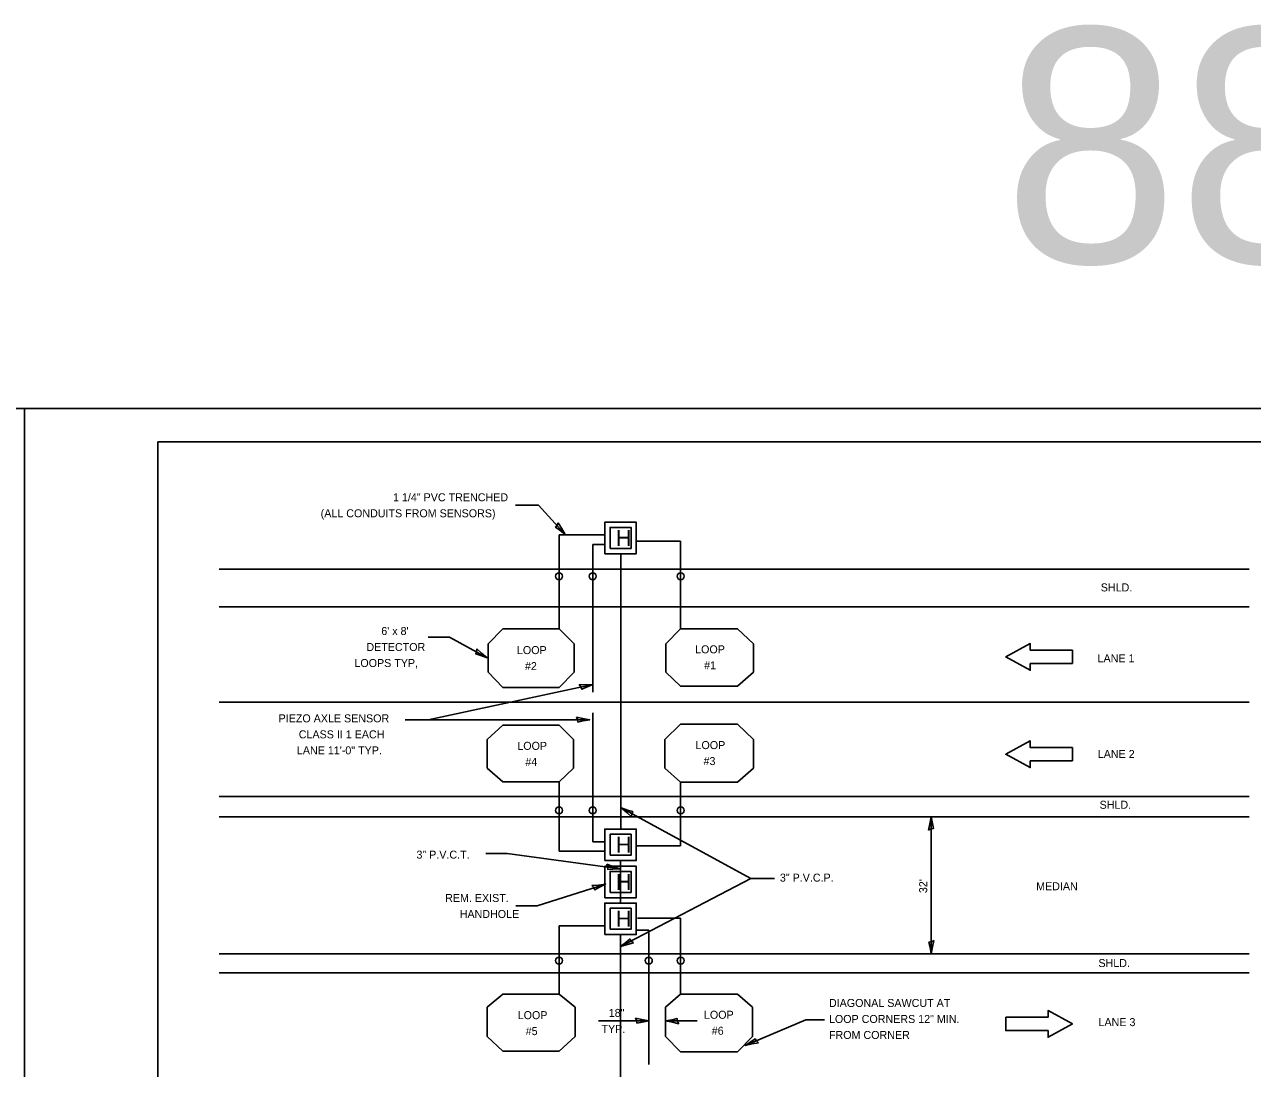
# Model space of a CAD drawing. Extents: x 1896653 to 1901611, y 1616003 to 1617391.
# Drawn here: x 1898353 to 1899274, y 1616608 to 1617391 of the extents above; entities that cross this region are included whole.
import ezdxf

# ---------------------------------------------------------------- set-up
doc = ezdxf.new("R2010")
doc.units = 0
for name, color, linetype in [('Level 22', 7, 'Continuous'), ('Sheets_50 Reference Boundary', 7, 'Continuous'), ('Sheets_General Details', 7, 'Continuous'), ('Sheets_Printer Plotting Border', 7, 'Continuous'), ('Signals_EX_Above Ground', 7, 'Continuous'), ('Signals_PR_Above Ground', 7, 'Continuous'), ('Signals_PR_Detector Loop', 7, 'Continuous'), ('Stage_Construction Traffic Control', 7, 'Continuous')]:
    doc.layers.add(name, color=color, linetype=linetype)

msp = doc.modelspace()

# ---------------------------------------------------------------- linework, layer by layer
at = {"layer": 'Level 22'}
for p, q in [((1898499.44, 1616982.66), (1899271.45, 1616982.66)), ((1898499.44, 1616954.4), (1899271.45, 1616954.4)), ((1898499.44, 1616882.75), (1899271.45, 1616882.75)), ((1898499.44, 1616812.11), (1899271.45, 1616812.11)), ((1898499.44, 1616796.97), (1899271.45, 1616796.97)), ((1898499.44, 1616694.04), (1899271.45, 1616694.04)), ((1898499.44, 1616679.91), (1899271.45, 1616679.91))]:
    msp.add_line(p, q, dxfattribs=at)
at = {"layer": 'Sheets_50 Reference Boundary'}
msp.add_lwpolyline([(1898453.45, 1617078.18), (1900028.45, 1617078.18), (1900028.45, 1616078.19), (1898453.45, 1616078.19)], close=True, dxfattribs=at)
at = {"layer": 'Sheets_General Details'}
msp.add_line((1900053.45, 1617103.19), (1898353.45, 1617103.19), dxfattribs=at)
msp.add_lwpolyline([(1898453.45, 1617078.19), (1900028.45, 1617078.19), (1900028.45, 1616028.19), (1898453.45, 1616028.19)], close=True, dxfattribs=at)
at = {"layer": 'Sheets_Printer Plotting Border'}
for points in [[(1896653.45, 1616003.19), (1898353.45, 1616003.19), (1898353.45, 1617103.19), (1896653.45, 1617103.19)], [(1898353.45, 1616003.19), (1900053.45, 1616003.19), (1900053.45, 1617103.19), (1898353.45, 1617103.19)]]:
    msp.add_lwpolyline(points, close=True, dxfattribs=at)
at = {"layer": 'Signals_EX_Above Ground'}
for points in [[(1898788.37, 1616736.18), (1898811.99, 1616736.18), (1898811.99, 1616759.79), (1898788.37, 1616759.79)], [(1898792.31, 1616740.11), (1898792.31, 1616755.86), (1898808.05, 1616755.86), (1898808.05, 1616740.11)]]:
    msp.add_lwpolyline(points, close=True, dxfattribs=at)
at = {"layer": 'Signals_PR_Above Ground'}
for points in [[(1898788.37, 1616994.18), (1898811.99, 1616994.18), (1898811.99, 1617017.8), (1898788.37, 1617017.8)], [(1898792.31, 1616998.12), (1898792.31, 1617013.86), (1898808.05, 1617013.86), (1898808.05, 1616998.12)], [(1898788.37, 1616764.09), (1898811.99, 1616764.09), (1898811.99, 1616787.71), (1898788.37, 1616787.71)], [(1898792.31, 1616768.03), (1898792.31, 1616783.77), (1898808.05, 1616783.77), (1898808.05, 1616768.03)], [(1898788.37, 1616708.59), (1898811.99, 1616708.59), (1898811.99, 1616732.21), (1898788.37, 1616732.21)], [(1898792.31, 1616712.53), (1898792.31, 1616728.27), (1898808.05, 1616728.27), (1898808.05, 1616712.53)]]:
    msp.add_lwpolyline(points, close=True, dxfattribs=at)
at = {"layer": 'Signals_PR_Detector Loop'}
for p, q in [((1898721.43, 1617030.49), (1898738.67, 1617030.49)), ((1898738.67, 1617030.49), (1898758.77, 1617008.66)), ((1898754.09, 1616977.24), (1898754.09, 1617008.22)), ((1898754.09, 1617008.22), (1898788.37, 1617008.22)), ((1898779.32, 1616977.24), (1898779.32, 1617001.16)), ((1898779.32, 1617001.16), (1898788.37, 1617001.16)), ((1898812.16, 1617003.51), (1898845.25, 1617003.51)), ((1898845.25, 1616977.24), (1898845.25, 1617003.51)), ((1898800.51, 1616787.71), (1898800.51, 1616994.18)), ((1898754.09, 1616937.92), (1898754.09, 1616977.24)), ((1898779.32, 1616890.3), (1898779.32, 1616977.24)), ((1898845.25, 1616937.92), (1898845.25, 1616977.24)), ((1898712.04, 1616937.92), (1898700.94, 1616926.48)), ((1898712.04, 1616937.92), (1898754.09, 1616937.92)), ((1898754.09, 1616937.92), (1898765.53, 1616926.48)), ((1898845.25, 1616937.92), (1898834.15, 1616926.48)), ((1898845.25, 1616937.92), (1898887.97, 1616937.92)), ((1898899.74, 1616926.48), (1898887.97, 1616937.92)), ((1898672.02, 1616931.67), (1898655.93, 1616931.67)), ((1898700.17, 1616916.15), (1898672.02, 1616931.67)), ((1898700.94, 1616905.29), (1898700.94, 1616926.48)), ((1898765.53, 1616905.29), (1898765.53, 1616926.48)), ((1898834.15, 1616905.29), (1898834.15, 1616926.48)), ((1898899.74, 1616905.29), (1898899.74, 1616926.48)), ((1898700.94, 1616905.29), (1898712.04, 1616893.85)), ((1898754.09, 1616893.85), (1898765.53, 1616905.29)), ((1898834.15, 1616905.29), (1898845.25, 1616894.86)), ((1898887.97, 1616894.86), (1898899.74, 1616905.29)), ((1898779.46, 1616896.05), (1898655.93, 1616869.62)), ((1898712.04, 1616893.85), (1898754.09, 1616893.85)), ((1898845.25, 1616894.86), (1898887.97, 1616894.86)), ((1898655.93, 1616869.62), (1898638.69, 1616869.62)), ((1898655.93, 1616869.62), (1898777.16, 1616869.62)), ((1898779.32, 1616801.69), (1898779.32, 1616874.79)), ((1898712.04, 1616865.59), (1898700.27, 1616854.83)), ((1898712.04, 1616865.59), (1898754.09, 1616865.59)), ((1898754.09, 1616865.59), (1898764.85, 1616854.83)), ((1898833.48, 1616854.83), (1898845.25, 1616866.27)), ((1898845.25, 1616866.27), (1898887.97, 1616866.27)), ((1898887.97, 1616866.27), (1898899.74, 1616854.83)), ((1898700.27, 1616854.83), (1898700.27, 1616833.3)), ((1898764.85, 1616854.83), (1898764.85, 1616833.3)), ((1898833.48, 1616854.83), (1898833.48, 1616833.3)), ((1898899.74, 1616854.83), (1898899.74, 1616833.3)), ((1898712.04, 1616823.21), (1898700.27, 1616833.3)), ((1898754.09, 1616823.21), (1898764.85, 1616833.3)), ((1898845.25, 1616822.87), (1898833.48, 1616833.3)), ((1898899.74, 1616833.3), (1898887.97, 1616822.87)), ((1898712.04, 1616823.21), (1898754.09, 1616823.21)), ((1898754.09, 1616801.69), (1898754.09, 1616823.21)), ((1898845.25, 1616801.69), (1898845.25, 1616823.21)), ((1898845.25, 1616822.87), (1898887.97, 1616822.87)), ((1898754.09, 1616801.69), (1898754.09, 1616771.07)), ((1898779.32, 1616801.69), (1898779.32, 1616778.13)), ((1898800.72, 1616803.54), (1898897.81, 1616750.69)), ((1898845.25, 1616801.69), (1898845.25, 1616775.11)), ((1899033.05, 1616694.04), (1899033.05, 1616796.97)), ((1898779.32, 1616778.13), (1898788.37, 1616778.13)), ((1898715.11, 1616769.36), (1898699.31, 1616769.36)), ((1898799.57, 1616757.87), (1898715.11, 1616769.36)), ((1898754.09, 1616771.07), (1898788.37, 1616771.07)), ((1898812.16, 1616775.11), (1898845.25, 1616775.11)), ((1898800.18, 1616764.09), (1898800.18, 1616732.21)), ((1898897.81, 1616750.69), (1898800.14, 1616699.55)), ((1898897.81, 1616750.69), (1898915.62, 1616750.69)), ((1898788.94, 1616746.38), (1898737.8, 1616730)), ((1898737.8, 1616730), (1898721.72, 1616730)), ((1898788.83, 1616715.23), (1898754.09, 1616715.23)), ((1898754.09, 1616689.01), (1898754.09, 1616715.23)), ((1898845.25, 1616720.95), (1898812.95, 1616720.95)), ((1898845.25, 1616689.01), (1898845.25, 1616720.95)), ((1898800.18, 1616494.93), (1898800.18, 1616708.59)), ((1898821.37, 1616711.86), (1898812.55, 1616711.86)), ((1898821.37, 1616689.01), (1898821.37, 1616711.86)), ((1898754.09, 1616663.76), (1898754.09, 1616689.01)), ((1898821.37, 1616611.07), (1898821.37, 1616689.01)), ((1898845.25, 1616663.76), (1898845.25, 1616689.01)), ((1898700.27, 1616654.01), (1898712.04, 1616663.76)), ((1898712.04, 1616663.76), (1898754.09, 1616663.76)), ((1898754.09, 1616663.76), (1898766.2, 1616654.01)), ((1898833.81, 1616654.01), (1898845.25, 1616663.76)), ((1898845.25, 1616663.76), (1898887.97, 1616663.76)), ((1898887.97, 1616663.76), (1898899.07, 1616654.01)), ((1898700.27, 1616632.14), (1898700.27, 1616654.01)), ((1898766.2, 1616632.14), (1898766.2, 1616654.01)), ((1898833.81, 1616632.14), (1898833.81, 1616654.01)), ((1898899.07, 1616632.14), (1898899.07, 1616654.01)), ((1898783.77, 1616643.82), (1898821.37, 1616643.82)), ((1898833.81, 1616643.82), (1898857.6, 1616643.82)), ((1898893.5, 1616625.44), (1898939.18, 1616644.68)), ((1898939.18, 1616644.68), (1898952.97, 1616644.68)), ((1898712.04, 1616621.04), (1898700.27, 1616632.14)), ((1898766.2, 1616632.14), (1898754.09, 1616621.04)), ((1898845.25, 1616620.7), (1898833.81, 1616632.14)), ((1898899.07, 1616632.14), (1898887.97, 1616620.7)), ((1898712.04, 1616621.04), (1898754.09, 1616621.04)), ((1898845.25, 1616620.7), (1898887.97, 1616620.7))]:
    msp.add_line(p, q, dxfattribs=at)
for points in [[(1898753.54, 1617017.43), (1898752.68, 1617015.53), (1898751.54, 1617014.05), (1898754.75, 1617011.75), (1898758.77, 1617008.66), (1898755.87, 1617013.24)], [(1898692.42, 1616922.81), (1898692.21, 1616920.74), (1898691.6, 1616918.97), (1898695.37, 1616917.81), (1898700.17, 1616916.15), (1898695.97, 1616919.58)], [(1898769.24, 1616896), (1898770.44, 1616894.29), (1898771.13, 1616892.55), (1898774.75, 1616894.15), (1898779.46, 1616896.05), (1898774.04, 1616895.88)], [(1898767.16, 1616871.71), (1898767.98, 1616869.79), (1898768.29, 1616867.94), (1898772.16, 1616868.75), (1898777.16, 1616869.62), (1898771.83, 1616870.59)], [(1898808.5, 1616796.93), (1898808.7, 1616799), (1898809.31, 1616800.77), (1898805.52, 1616801.91), (1898800.72, 1616803.54), (1898804.94, 1616800.14)], [(1899030.95, 1616786.97), (1899032.88, 1616787.79), (1899034.72, 1616788.1), (1899033.91, 1616791.97), (1899033.05, 1616796.97), (1899032.08, 1616791.64)], [(1898789.94, 1616761.29), (1898790.49, 1616759.27), (1898790.55, 1616757.41), (1898794.5, 1616757.68), (1898799.57, 1616757.87), (1898794.41, 1616759.55)], [(1898778.78, 1616745.32), (1898780.14, 1616743.74), (1898781, 1616742.08), (1898784.44, 1616744.03), (1898788.94, 1616746.38), (1898783.56, 1616745.67)], [(1898809.97, 1616702.34), (1898808.36, 1616703.66), (1898807.22, 1616705.15), (1898804.17, 1616702.64), (1898800.14, 1616699.55), (1898805.32, 1616701.17)], [(1899035.14, 1616704.03), (1899033.22, 1616703.22), (1899031.37, 1616702.91), (1899032.18, 1616699.04), (1899033.05, 1616694.04), (1899034.02, 1616699.37)], [(1898811.37, 1616645.91), (1898812.18, 1616643.99), (1898812.5, 1616642.15), (1898816.37, 1616642.95), (1898821.37, 1616643.82), (1898816.03, 1616644.79)], [(1898843.81, 1616641.73), (1898843, 1616643.65), (1898842.68, 1616645.49), (1898838.81, 1616644.69), (1898833.81, 1616643.82), (1898839.15, 1616642.85)], [(1898903.53, 1616627.39), (1898902.03, 1616628.85), (1898901.03, 1616630.42), (1898897.78, 1616628.18), (1898893.5, 1616625.44), (1898898.8, 1616626.61)]]:
    msp.add_lwpolyline(points, close=True, dxfattribs=at)
for centre in [(1898754.09, 1616977.24), (1898779.32, 1616977.24), (1898845.25, 1616977.24), (1898754.09, 1616801.69), (1898779.32, 1616801.69), (1898845.25, 1616801.69), (1898754.09, 1616689.01), (1898821.37, 1616689.01), (1898845.25, 1616689.01)]:
    msp.add_circle(centre, 2.63, dxfattribs=at)
at = {"layer": 'Stage_Construction Traffic Control'}
for points in [[(1899138.97, 1616911.72), (1899138.97, 1616921.72), (1899107.31, 1616921.72), (1899107.31, 1616926.72), (1899088.98, 1616916.72), (1899107.31, 1616906.73), (1899107.31, 1616911.72)], [(1899138.97, 1616838.73), (1899138.97, 1616848.73), (1899107.31, 1616848.73), (1899107.31, 1616853.73), (1899088.98, 1616843.73), (1899107.31, 1616833.73), (1899107.31, 1616838.73)], [(1899088.98, 1616646.56), (1899088.98, 1616636.56), (1899120.64, 1616636.56), (1899120.64, 1616631.56), (1899138.97, 1616641.56), (1899120.64, 1616651.56), (1899120.64, 1616646.56)]]:
    msp.add_lwpolyline(points, close=True, dxfattribs=at)

# ---------------------------------------------------------------- texts
at = {"layer": 'Sheets_General Details'}
msp.add_text('886-2', height=175.998, dxfattribs=at).set_placement((1899087.16, 1617212.39))
at = {"layer": 'Signals_EX_Above Ground'}
msp.add_text('H', height=12, dxfattribs=at).set_placement((1898796.78, 1616741.99))
at = {"layer": 'Signals_PR_Above Ground'}
for p in [(1898796.78, 1616999.99), (1898796.78, 1616769.9), (1898796.78, 1616714.4)]:
    msp.add_text('H', height=12, dxfattribs=at).set_placement(p)
at = {"layer": 'Signals_PR_Detector Loop'}
for s, p in [('1 1/4" PVC TRENCHED', (1898629.66, 1617033.49)), ('(ALL CONDUITS FROM SENSORS)', (1898575.42, 1617021.49)), ('SHLD.', (1899160.17, 1616965.89)), ("6' x 8'", (1898620.84, 1616933.2)), ('DETECTOR', (1898609.69, 1616921.2)), ('LOOP', (1898722.53, 1616918.9)), ('LOOP', (1898856.11, 1616919.47)), ('LOOPS TYP,', (1898600.71, 1616909.2)), ('LANE 1', (1899157.78, 1616912.74)), ('#2', (1898728.53, 1616906.9)), ('#1', (1898862.86, 1616907.47)), ('PIEZO AXLE SENSOR', (1898543.88, 1616867.7)), ('CLASS II 1 EACH', (1898559, 1616855.7)), ('LOOP', (1898722.81, 1616847.08)), ('LOOP', (1898856.39, 1616847.66)), ('LANE 11\'-0" TYP.', (1898557.59, 1616843.7)), ('#4', (1898728.81, 1616835.08)), ('#3', (1898862.39, 1616835.66)), ('LANE 2', (1899157.91, 1616840.99)), ('SHLD.', (1899159.28, 1616802.9)), ('3" P.V.C.T.', (1898647.2, 1616765.5)), ('3" P.V.C.P.', (1898919.65, 1616748.26)), ('MEDIAN', (1899111.7, 1616741.78)), ('REM. EXIST.', (1898668.72, 1616733)), ('HANDHOLE', (1898679.63, 1616721)), ('SHLD.', (1899158.4, 1616684.2)), ('DIAGONAL SAWCUT AT', (1898956.42, 1616654.26)), ('LOOP', (1898723.1, 1616645.13)), ('18"', (1898791.36, 1616646.82)), ('LOOP', (1898862.71, 1616645.42)), ('LOOP CORNERS 12" MIN.', (1898956.42, 1616642.26)), ('#5', (1898729.1, 1616633.13)), ('TYP.', (1898785.93, 1616634.82)), ('#6', (1898868.57, 1616633.42)), ('LANE 3', (1899158.48, 1616639.9)), ('FROM CORNER', (1898956.42, 1616630.26))]:
    msp.add_text(s, height=6, dxfattribs=at).set_placement(p)
msp.add_text("32'", height=6, rotation=90, dxfattribs=at).set_placement((1899030.05, 1616739.64))

doc.saveas('drawing.dxf')
